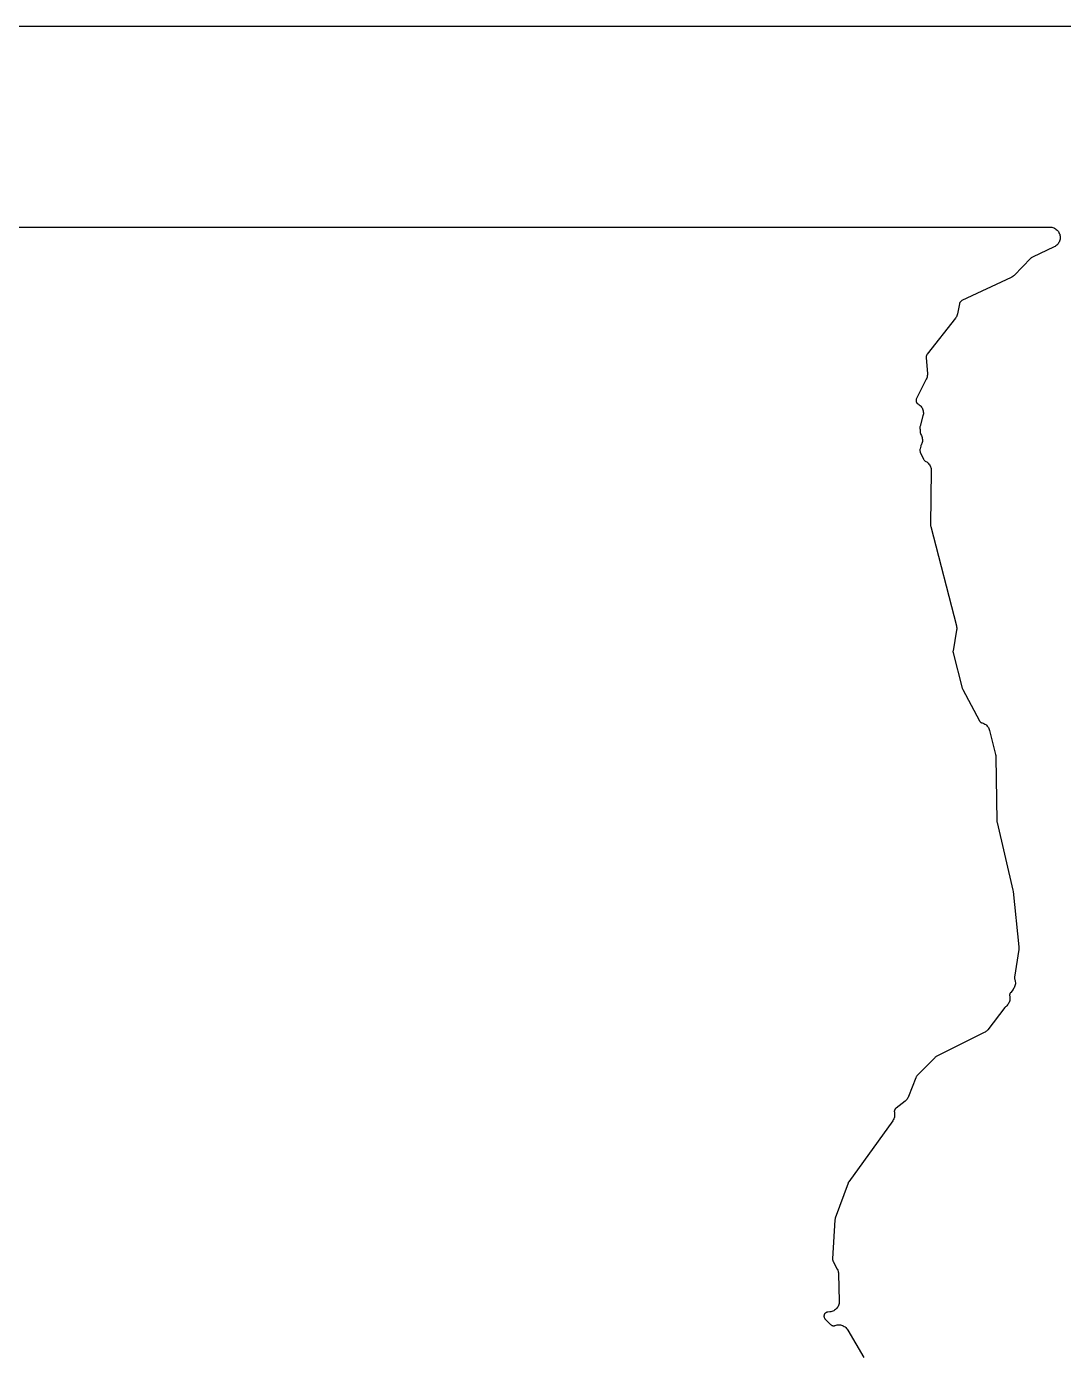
# Model space of a CAD drawing. Header units: metres. Extents: x 0 to 400, y 0 to 202.
# Drawn here: x 64.4 to 129, y 119.7 to 202.5 of the extents above; entities that cross this region are included whole.
import ezdxf

# ---------------------------------------------------------------- set-up
doc = ezdxf.new("R2010")
doc.units = ezdxf.units.M

msp = doc.modelspace()

# ---------------------------------------------------------------- linework, layer by layer
for points in [[(399.985, 202.4526), (0.015, 202.4526), (-0.026, 202.4506), (-0.047, 202.4476), (-0.069, 202.4416), (-0.097, 202.4316), (-0.119, 202.4216), (-0.14, 202.4086), (-0.158, 202.3956), (-0.177, 202.3776), (-0.195, 202.3586), (-0.208, 202.3406), (-0.221, 202.3196), (-0.231, 202.2976), (-0.241, 202.2696), (-0.247, 202.2476), (-0.25, 202.2266), (-0.252, 202.1856), (-0.252, 0.0146)], [(12.9, 189.9486), (128.175, 189.9486), (128.237, 189.9456), (128.299, 189.9366), (128.36, 189.9216), (128.419, 189.9006), (128.476, 189.8746), (128.53, 189.8426), (128.58, 189.8066), (128.627, 189.7646), (128.67, 189.7186), (128.708, 189.6696), (128.741, 189.6166), (128.769, 189.5606), (128.791, 189.5016), (128.807, 189.4416), (128.818, 189.3796), (128.823, 189.3176), (128.821, 189.2546), (128.814, 189.1926), (128.801, 189.1316), (128.781, 189.0726), (128.757, 189.0146), (128.726, 188.9606), (128.691, 188.9086), (128.651, 188.8606), (128.606, 188.8166), (128.558, 188.7776), (128.505, 188.7436), (128.45, 188.7136), (127.09, 188.0766), (127.054, 188.0576), (127.034, 188.0446), (127.017, 188.0316), (126.99, 188.0056), (125.952, 186.9416), (125.91, 186.9026), (125.864, 186.8666), (125.815, 186.8356), (125.764, 186.8086), (122.701, 185.3656), (122.663, 185.3456), (122.641, 185.3296), (122.62, 185.3126), (122.602, 185.2946), (122.588, 185.2756), (122.575, 185.2556), (122.562, 185.2296), (122.553, 185.2046), (122.543, 185.1646), (122.414, 184.5336), (122.399, 184.4756), (122.379, 184.4196), (122.354, 184.3646), (122.324, 184.3126), (122.289, 184.2636), (120.537, 182.0276), (120.511, 181.9916), (120.498, 181.9676), (120.488, 181.9436), (120.48, 181.9196), (120.476, 181.8966), (120.473, 181.8696), (120.474, 181.8246), (120.541, 180.8086), (120.541, 180.7396), (120.535, 180.6716), (120.522, 180.6046), (120.501, 180.5396), (120.474, 180.4766), (119.868, 179.2626), (119.852, 179.2266), (119.845, 179.2056), (119.84, 179.1806), (119.837, 179.1546), (119.836, 179.1316), (119.837, 179.1096), (119.841, 179.0846), (119.848, 179.0606), (119.856, 179.0376), (119.866, 179.0166), (119.878, 178.9976), (119.893, 178.9776), (119.91, 178.9596), (119.928, 178.9426), (119.947, 178.9286), (119.982, 178.9076), (120.036, 178.8706), (120.086, 178.8296), (120.131, 178.7826), (120.172, 178.7326), (120.208, 178.6776), (120.237, 178.6196), (120.261, 178.5596), (120.279, 178.4966), (120.29, 178.4326), (120.295, 178.3676), (120.293, 178.3026), (120.285, 178.2376), (120.27, 178.1746), (120.087, 177.5326), (120.077, 177.4956), (120.075, 177.4726), (120.074, 177.4466), (120.075, 177.4226), (120.079, 177.3986), (120.08, 177.3966), (120.095, 177.3276), (120.102, 177.2586), (120.102, 177.1886), (120.1, 177.1516), (120.101, 177.1276), (120.104, 177.1036), (120.11, 177.0816), (120.119, 177.0536), (120.128, 177.0346), (120.143, 177.0106), (120.173, 176.9556), (120.197, 176.8976), (120.215, 176.8376), (120.228, 176.7766), (120.235, 176.7146), (120.236, 176.6516), (120.23, 176.5896), (120.219, 176.5286), (120.202, 176.4676), (120.179, 176.4096), (120.154, 176.3606), (120.151, 176.3546), (120.143, 176.3366), (120.131, 176.2996), (120.084, 176.1356), (120.075, 176.0926), (120.071, 176.0666), (120.071, 176.0436), (120.072, 176.0196), (120.077, 175.9946), (120.085, 175.9676), (120.1, 175.9286), (120.304, 175.4866), (120.322, 175.4526), (120.337, 175.4306), (120.353, 175.4106), (120.369, 175.3936), (120.389, 175.3776), (120.414, 175.3606), (120.448, 175.3416), (120.502, 175.3086), (120.553, 175.2696), (120.599, 175.2266), (120.641, 175.1796), (120.678, 175.1276), (120.71, 175.0726), (120.737, 175.0146), (120.757, 174.9546), (120.772, 174.8936), (120.781, 174.8306), (120.783, 174.7666), (120.742, 171.3856), (120.744, 171.3466), (120.746, 171.3256), (120.754, 171.2916), (122.351, 165.0976), (122.365, 165.0306), (122.371, 164.9626), (122.371, 164.8946), (122.363, 164.8266), (122.145, 163.5426), (122.14, 163.4986), (122.139, 163.4716), (122.142, 163.4456), (122.15, 163.4036), (122.721, 161.2156), (122.736, 161.1716), (122.756, 161.1276), (123.789, 159.1766), (123.81, 159.1406), (123.823, 159.1236), (123.842, 159.1026), (123.86, 159.0866), (123.88, 159.0726), (123.904, 159.0576), (123.926, 159.0476), (123.95, 159.0396), (124.011, 159.0206), (124.07, 158.9966), (124.126, 158.9666), (124.179, 158.9316), (124.228, 158.8906), (124.273, 158.8456), (124.313, 158.7966), (124.349, 158.7436), (124.379, 158.6876), (124.403, 158.6296), (124.422, 158.5686), (124.797, 157.0746), (124.811, 157.0006), (124.816, 156.9256), (124.874, 152.9216), (124.877, 152.8756), (124.885, 152.8296), (125.868, 148.6076), (125.881, 148.5286), (126.242, 145.0826), (126.246, 145.0276), (126.245, 144.9726), (126.239, 144.9186), (125.98, 143.1916), (125.976, 143.1516), (125.976, 143.1276), (125.978, 143.1046), (125.984, 143.0786), (125.996, 143.0386), (125.997, 143.0356), (126.001, 143.0236), (126, 143.0236), (126.014, 142.9726), (126.025, 142.9086), (126.03, 142.8436), (126.028, 142.7776), (126.019, 142.7136), (126.004, 142.6496), (125.983, 142.5876), (125.955, 142.5286), (125.922, 142.4726), (125.883, 142.4206), (125.736, 142.2396), (125.712, 142.2076), (125.699, 142.1846), (125.689, 142.1636), (125.681, 142.1426), (125.675, 142.1156), (125.671, 142.0896), (125.67, 142.0666), (125.671, 142.0406), (125.677, 142.0036), (125.68, 141.9886), (125.689, 141.9256), (125.691, 141.8626), (125.687, 141.7996), (125.677, 141.7366), (125.66, 141.6756), (125.638, 141.6166), (125.61, 141.5596), (125.577, 141.5056), (125.538, 141.4546), (125.495, 141.4086), (125.448, 141.3666), (125.42, 141.3446), (125.399, 141.3246), (125.374, 141.2946), (124.313, 139.9156), (124.275, 139.8706), (124.233, 139.8296), (124.188, 139.7926), (124.14, 139.7596), (124.089, 139.7306), (121.092, 138.2336), (121.052, 138.2106), (121.033, 138.1966), (121, 138.1656), (119.892, 137.0336), (119.864, 137.0026), (119.851, 136.9836), (119.837, 136.9606), (119.821, 136.9226), (119.367, 135.7446), (119.343, 135.6906), (119.314, 135.6386), (119.281, 135.5896), (119.243, 135.5436), (119.202, 135.5016), (119.157, 135.4636), (118.592, 135.0296), (118.563, 135.0056), (118.545, 134.9876), (118.529, 134.9676), (118.517, 134.9496), (118.505, 134.9276), (118.497, 134.9066), (118.491, 134.8876), (118.485, 134.8606), (118.482, 134.8336), (118.482, 134.8136), (118.484, 134.7896), (118.493, 134.7336), (118.493, 134.7326), (118.496, 134.7176), (118.502, 134.6556), (118.502, 134.5926), (118.497, 134.5306), (118.485, 134.4686), (118.467, 134.4086), (118.444, 134.3506), (118.415, 134.2956), (118.381, 134.2426), (115.641, 130.4386), (115.621, 130.4076), (115.611, 130.3886), (115.595, 130.3506), (114.801, 128.1566), (114.789, 128.1196), (114.785, 128.1006), (114.781, 128.0596), (114.636, 125.6326), (114.635, 125.5976), (114.637, 125.5756), (114.64, 125.5516), (114.645, 125.5326), (114.655, 125.5066), (114.671, 125.4726), (114.929, 124.9816), (114.955, 124.9276), (114.975, 124.8716), (114.99, 124.8146), (114.999, 124.7566), (115.004, 124.6966), (115.05, 122.9806), (115.048, 122.9156), (115.04, 122.8516), (115.026, 122.7876), (115.005, 122.7256), (114.978, 122.6666), (114.945, 122.6096), (114.907, 122.5576), (114.863, 122.5086), (114.815, 122.4646), (114.763, 122.4256), (114.707, 122.3916), (114.648, 122.3646), (114.587, 122.3426), (114.524, 122.3266), (114.459, 122.3186), (114.338, 122.3076), (114.299, 122.3016), (114.275, 122.2966), (114.254, 122.2886), (114.233, 122.2786), (114.208, 122.2636), (114.187, 122.2486), (114.169, 122.2336), (114.153, 122.2156), (114.139, 122.1976), (114.126, 122.1756), (114.116, 122.1546), (114.107, 122.1286), (114.101, 122.1056), (114.097, 122.0806), (114.096, 122.0546), (114.097, 122.0316), (114.101, 122.0056), (114.106, 121.9836), (114.114, 121.9626), (114.126, 121.9356), (114.139, 121.9136), (114.15, 121.8996), (114.178, 121.8686), (114.511, 121.5356), (114.54, 121.5096), (114.558, 121.4966), (114.582, 121.4816), (114.601, 121.4726), (114.625, 121.4646), (114.652, 121.4576), (114.673, 121.4546), (114.698, 121.4536), (114.724, 121.4546), (114.745, 121.4576), (114.767, 121.4636), (114.8, 121.4756), (114.862, 121.4936), (114.925, 121.5066), (114.989, 121.5126), (115.053, 121.5126), (115.117, 121.5066), (115.18, 121.4936), (115.242, 121.4746), (115.301, 121.4496), (115.358, 121.4186), (115.411, 121.3826), (115.46, 121.3416), (115.505, 121.2956), (115.545, 121.2446), (115.58, 121.1906), (116.574, 119.4796)]]:
    msp.add_lwpolyline(points)

doc.saveas('drawing.dxf')
